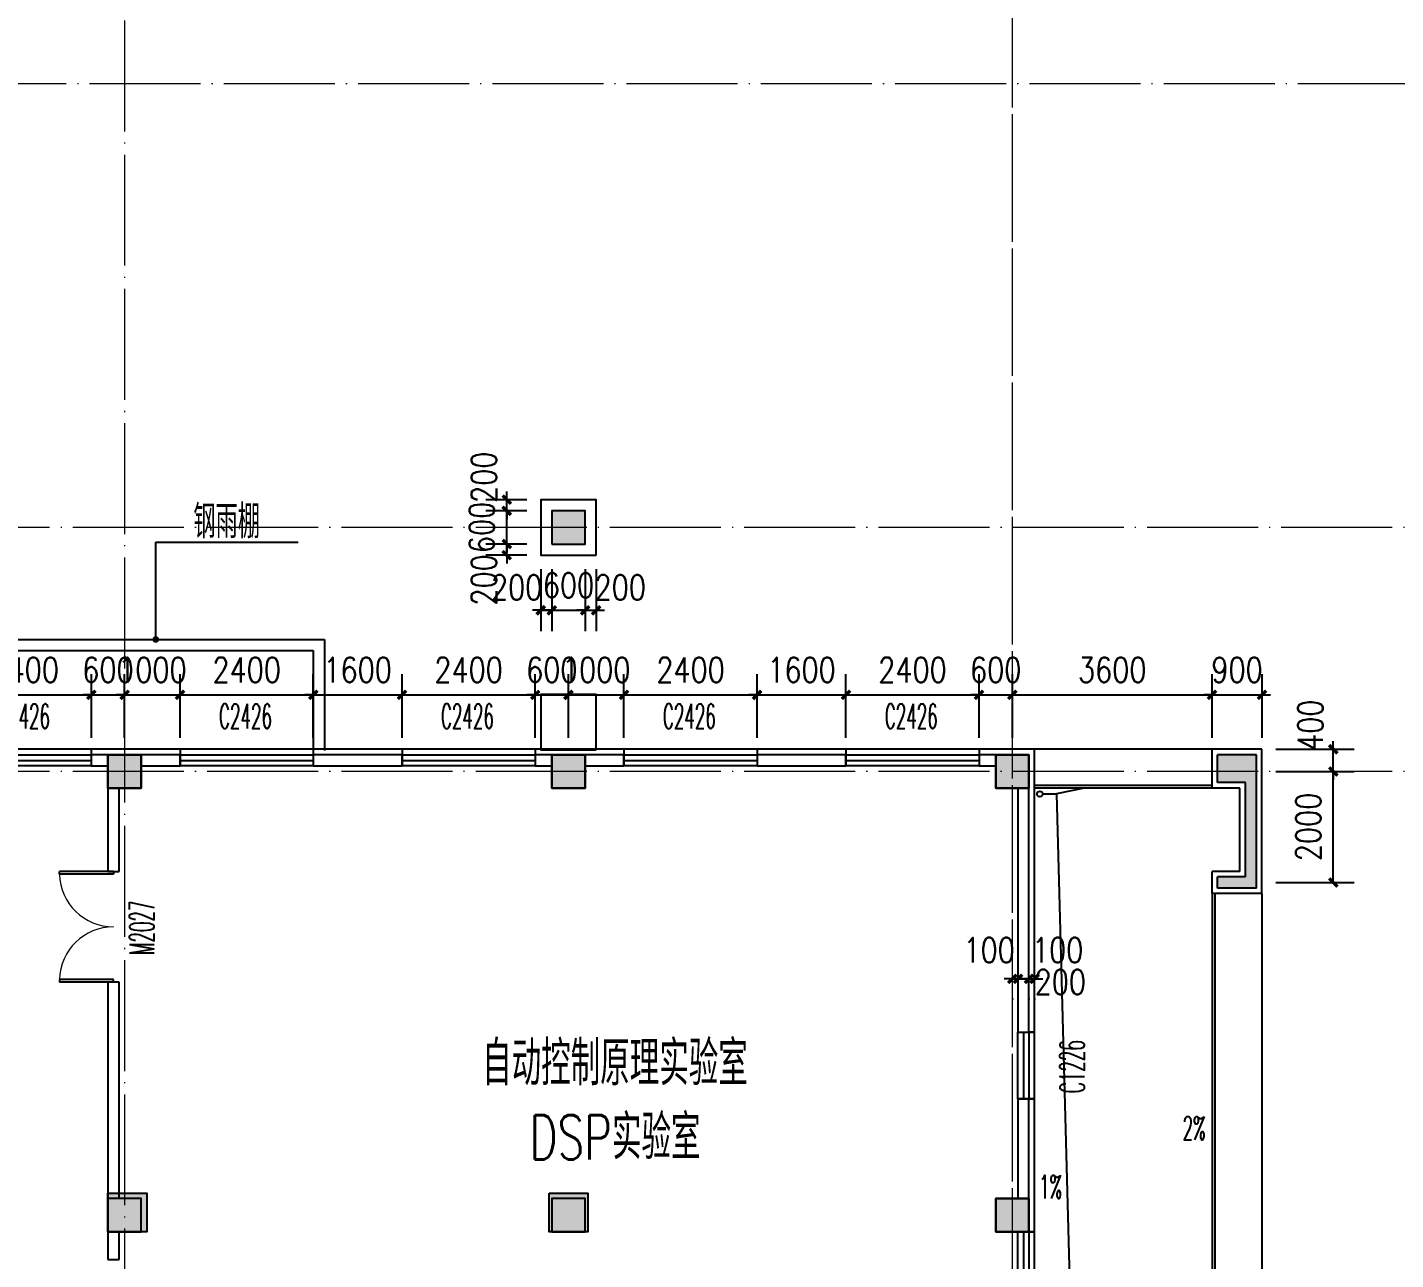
# Model space of a CAD drawing. Extents: x 1417642 to 3570900, y 124798 to 1191112.
# Drawn here: x 1523226 to 1547887, y 533571 to 555787 of the extents above; entities that cross this region are included whole.
import ezdxf

# ---------------------------------------------------------------- set-up
doc = ezdxf.new("R2010")
doc.units = 0
doc.header["$LTSCALE"] = 1000
doc.header["$MEASUREMENT"] = 0
doc.linetypes.add('DOTE', pattern=[2.42, 2, -0.2, 0.02, -0.2])
doc.layers.get('0').update_dxf_attribs({"linetype": 'CONTINUOUS'})
doc.layers.get('Defpoints').update_dxf_attribs({"linetype": 'CONTINUOUS'})
for name, color, linetype in [('colu', 2, 'CONTINUOUS'), ('COLUMN', 9, 'CONTINUOUS'), ('DIM_LEAD', 3, 'CONTINUOUS'), ('DIM_SYMB', 3, 'CONTINUOUS'), ('DOTE', 1, 'DOTE'), ('PUB_DIM', 3, 'CONTINUOUS'), ('PUB_HATCH', 8, 'CONTINUOUS'), ('PUB_TEXT', 40, 'CONTINUOUS'), ('STAIR', 2, 'CONTINUOUS'), ('SURFACE', 6, 'CONTINUOUS'), ('tiaozheng', 20, 'CONTINUOUS'), ('WALL', 4, 'CONTINUOUS'), ('WINDOW', 2, 'CONTINUOUS'), ('WINDOW_TEXT', 7, 'CONTINUOUS'), ('填充', 252, 'CONTINUOUS'), ('柱填充 @ 1', 8, 'CONTINUOUS'), ('立面造型', 40, 'CONTINUOUS')]:
    doc.layers.add(name, color=color, linetype=linetype)
doc.styles.add('_TCH_DIM', font='ROMANS', dxfattribs={"width": 0.7, "bigfont": 'Z'})
doc.styles.add('_TCH_WINDOW', font='ROMANS.shx', dxfattribs={"width": 0.7, "height": 400, "bigfont": 'Z.shx'})
doc.styles.add('DIM_FONT', font='SIMPLEX.shx', dxfattribs={"width": 0.8})
doc.styles.add('Z', font='ROMANS', dxfattribs={"width": 0.7, "bigfont": 'Z'})
doc.dimstyles.new('DIMN150', dxfattribs={"dimscale": 1.5, "dimtxt": 300, "dimasz": 100, "dimexe": 250, "dimexo": 300, "dimgap": 150, "dimtad": 1, "dimdec": 0, "dimzin": 0, "dimdsep": 46, "dimtxsty": 'DIM_FONT', "dimblk": 'ARCHTICK', "dimcen": 0.09, "dimdle": 1.5, "dimclrt": 7, "dimazin": 2, "dimtfac": 1, "dimtdec": 0, "dimtix": 1, "dimtmove": 2, "dimatfit": 3, "dimldrblk": 'ARCHTICK', "dimfxl": 1, "dimtolj": 1, "dimtzin": 0, "dimarcsym": 0})

# ---------------------------------------------------------------- blocks, each defined once
blk = doc.blocks.new('5873')
at = {"layer": '柱填充 @ 1', "ltscale": 1000}
for points in [[(1588828, 714085), (1589428, 714085), (1589428, 713485), (1588828, 713485)], [(1596828, 714085), (1597428, 714085), (1597428, 713485), (1596828, 713485)], [(1604828, 714085), (1605428, 714085), (1605428, 713485), (1604828, 713485)], [(1588828, 706185), (1589528, 706185), (1589528, 705485), (1588828, 705485)], [(1596778, 706185), (1597478, 706185), (1597478, 705485), (1596778, 705485)], [(1604828, 706085), (1605428, 706085), (1605428, 705485), (1604828, 705485)]]:
    blk.add_hatch(color=256, dxfattribs=at).paths.add_polyline_path(points)
at = {"layer": 'colu', "ltscale": 1000}
for points in [[(1588828, 714085), (1589428, 714085), (1589428, 713485), (1588828, 713485)], [(1596828, 714085), (1597428, 714085), (1597428, 713485), (1596828, 713485)], [(1604828, 714085), (1605428, 714085), (1605428, 713485), (1604828, 713485)], [(1588828, 706185), (1589528, 706185), (1589528, 705485), (1588828, 705485)], [(1596778, 706185), (1597478, 706185), (1597478, 705485), (1596778, 705485)], [(1604828, 706085), (1605428, 706085), (1605428, 705485), (1604828, 705485)]]:
    blk.add_lwpolyline(points, close=True, dxfattribs=at)
blk = doc.blocks.new('_ArchTick')
at = {"color": 0, "linetype": 'ByBlock', "const_width": 0.4}
blk.add_lwpolyline([(-0.5, -0.5), (0.5, 0.5)], dxfattribs=at)
blk = doc.blocks.new('*D2344')
at = {"layer": 'Defpoints', "color": 0}
for p in [(1540979, 538729), (1541079, 538729), (1541079, 538634)]:
    blk.add_point(p, dxfattribs=at)
at = {"layer": 'PUB_DIM', "color": 0, "lineweight": -2}
for p, q in [((1540979, 538634), (1540829, 538634)), ((1540979, 538634), (1541079, 538634)), ((1541079, 538634), (1541229, 538634)), ((1540979, 538279), (1540979, 538259)), ((1541079, 538279), (1541079, 538259))]:
    blk.add_line(p, q, dxfattribs=at)
at = {"layer": 'PUB_DIM', "color": 0, "lineweight": -2, "xscale": 150, "yscale": 150, "zscale": 150}
blk.add_blockref('_ArchTick', (1540979, 538634), dxfattribs=at)
at = {"layer": 'PUB_DIM', "color": 0, "lineweight": -2, "xscale": 150, "yscale": 150, "zscale": 150, "rotation": 180}
blk.add_blockref('_ArchTick', (1541079, 538634), dxfattribs=at)
at = {"layer": 'PUB_DIM', "color": 7, "insert": (1540561, 539152), "char_height": 450, "attachment_point": 5, "style": 'DIM_FONT'}
blk.add_mtext('\\A1;100', dxfattribs=at)
blk = doc.blocks.new('*D2345')
at = {"layer": 'Defpoints', "color": 0}
for p in [(1541079, 538729), (1541279, 538729), (1541279, 538634)]:
    blk.add_point(p, dxfattribs=at)
at = {"layer": 'PUB_DIM', "color": 0, "lineweight": -2}
for p, q in [((1541079, 538634), (1540929, 538634)), ((1541079, 538634), (1541279, 538634)), ((1541279, 538634), (1541429, 538634)), ((1541079, 538279), (1541079, 538259)), ((1541279, 538279), (1541279, 538259))]:
    blk.add_line(p, q, dxfattribs=at)
at = {"layer": 'PUB_DIM', "color": 0, "lineweight": -2, "xscale": 150, "yscale": 150, "zscale": 150}
blk.add_blockref('_ArchTick', (1541079, 538634), dxfattribs=at)
at = {"layer": 'PUB_DIM', "color": 0, "lineweight": -2, "xscale": 150, "yscale": 150, "zscale": 150, "rotation": 180}
blk.add_blockref('_ArchTick', (1541279, 538634), dxfattribs=at)
at = {"layer": 'PUB_DIM', "color": 7, "insert": (1541844, 538576), "char_height": 450, "attachment_point": 5, "style": 'DIM_FONT'}
blk.add_mtext('\\A1;200', dxfattribs=at)
blk = doc.blocks.new('*D2346')
at = {"layer": 'Defpoints', "color": 0}
for p in [(1541279, 538729), (1541379, 538729), (1541379, 538634)]:
    blk.add_point(p, dxfattribs=at)
at = {"layer": 'PUB_DIM', "color": 0, "lineweight": -2}
for p, q in [((1541279, 538634), (1541129, 538634)), ((1541279, 538634), (1541379, 538634)), ((1541379, 538634), (1541529, 538634)), ((1541279, 538279), (1541279, 538259)), ((1541379, 538279), (1541379, 538259))]:
    blk.add_line(p, q, dxfattribs=at)
at = {"layer": 'PUB_DIM', "color": 0, "lineweight": -2, "xscale": 150, "yscale": 150, "zscale": 150}
blk.add_blockref('_ArchTick', (1541279, 538634), dxfattribs=at)
at = {"layer": 'PUB_DIM', "color": 0, "lineweight": -2, "xscale": 150, "yscale": 150, "zscale": 150, "rotation": 180}
blk.add_blockref('_ArchTick', (1541379, 538634), dxfattribs=at)
at = {"layer": 'PUB_DIM', "color": 7, "insert": (1541796, 539152), "char_height": 450, "attachment_point": 5, "style": 'DIM_FONT'}
blk.add_mtext('\\A1;100', dxfattribs=at)
blk = doc.blocks.new('*D2545')
at = {"layer": 'Defpoints', "color": 0}
for p in [(1533279, 546471), (1533479, 546471), (1533479, 545278)]:
    blk.add_point(p, dxfattribs=at)
at = {"layer": 'PUB_DIM', "color": 0, "lineweight": -2}
for p, q in [((1533279, 546021), (1533279, 544903)), ((1533479, 546021), (1533479, 544903)), ((1533279, 545278), (1533129, 545278)), ((1533279, 545278), (1533479, 545278)), ((1533479, 545278), (1533629, 545278))]:
    blk.add_line(p, q, dxfattribs=at)
at = {"layer": 'PUB_DIM', "color": 0, "lineweight": -2, "xscale": 150, "yscale": 150, "zscale": 150}
blk.add_blockref('_ArchTick', (1533279, 545278), dxfattribs=at)
at = {"layer": 'PUB_DIM', "color": 0, "lineweight": -2, "xscale": 150, "yscale": 150, "zscale": 150, "rotation": 180}
blk.add_blockref('_ArchTick', (1533479, 545278), dxfattribs=at)
at = {"layer": 'PUB_DIM', "color": 7, "insert": (1533912, 545690), "char_height": 450, "attachment_point": 5, "style": 'DIM_FONT'}
blk.add_mtext('\\A1;200', dxfattribs=at)
blk = doc.blocks.new('*D2546')
at = {"layer": 'Defpoints', "color": 0}
for p in [(1532679, 546471), (1533279, 546471), (1533279, 545278)]:
    blk.add_point(p, dxfattribs=at)
at = {"layer": 'PUB_DIM', "color": 0, "lineweight": -2}
for p, q in [((1532679, 546021), (1532679, 544903)), ((1533279, 546021), (1533279, 544903)), ((1532679, 545278), (1532529, 545278)), ((1532679, 545278), (1533279, 545278)), ((1533279, 545278), (1533429, 545278))]:
    blk.add_line(p, q, dxfattribs=at)
at = {"layer": 'PUB_DIM', "color": 0, "lineweight": -2, "xscale": 150, "yscale": 150, "zscale": 150}
blk.add_blockref('_ArchTick', (1532679, 545278), dxfattribs=at)
at = {"layer": 'PUB_DIM', "color": 0, "lineweight": -2, "xscale": 150, "yscale": 150, "zscale": 150, "rotation": 180}
blk.add_blockref('_ArchTick', (1533279, 545278), dxfattribs=at)
at = {"layer": 'PUB_DIM', "color": 7, "insert": (1532979, 545728), "char_height": 450, "attachment_point": 5, "style": 'DIM_FONT'}
blk.add_mtext('\\A1;600', dxfattribs=at)
blk = doc.blocks.new('*D2547')
at = {"layer": 'Defpoints', "color": 0}
for p in [(1532479, 546471), (1532679, 546471), (1532679, 545278)]:
    blk.add_point(p, dxfattribs=at)
at = {"layer": 'PUB_DIM', "color": 0, "lineweight": -2}
for p, q in [((1532479, 546021), (1532479, 544903)), ((1532679, 546021), (1532679, 544903)), ((1532479, 545278), (1532329, 545278)), ((1532479, 545278), (1532679, 545278)), ((1532679, 545278), (1532829, 545278))]:
    blk.add_line(p, q, dxfattribs=at)
at = {"layer": 'PUB_DIM', "color": 0, "lineweight": -2, "xscale": 150, "yscale": 150, "zscale": 150}
blk.add_blockref('_ArchTick', (1532479, 545278), dxfattribs=at)
at = {"layer": 'PUB_DIM', "color": 0, "lineweight": -2, "xscale": 150, "yscale": 150, "zscale": 150, "rotation": 180}
blk.add_blockref('_ArchTick', (1532679, 545278), dxfattribs=at)
at = {"layer": 'PUB_DIM', "color": 7, "insert": (1532045, 545690), "char_height": 450, "attachment_point": 5, "style": 'DIM_FONT'}
blk.add_mtext('\\A1;200', dxfattribs=at)
blk = doc.blocks.new('*D2548')
at = {"layer": 'Defpoints', "color": 0}
for p in [(1531867, 547271), (1532679, 547271), (1532679, 547071)]:
    blk.add_point(p, dxfattribs=at)
at = {"layer": 'PUB_DIM', "color": 0, "lineweight": -2}
for p, q in [((1532229, 547271), (1531492, 547271)), ((1531867, 547271), (1531867, 547421)), ((1531867, 547071), (1531867, 547271)), ((1532229, 547071), (1531492, 547071)), ((1531867, 547071), (1531867, 546921))]:
    blk.add_line(p, q, dxfattribs=at)
at = {"layer": 'PUB_DIM', "color": 0, "lineweight": -2, "xscale": 150, "yscale": 150, "zscale": 150}
for p, rotation in [((1531867, 547271), 270), ((1531867, 547071), 90)]:
    blk.add_blockref('_ArchTick', p, dxfattribs=dict(at, rotation=rotation))
at = {"layer": 'PUB_DIM', "color": 7, "insert": (1531454, 547676), "char_height": 450, "attachment_point": 5, "rotation": 90, "style": 'DIM_FONT'}
blk.add_mtext('\\A1;200', dxfattribs=at)
blk = doc.blocks.new('*D2549')
at = {"layer": 'Defpoints', "color": 0}
for p in [(1531867, 547071), (1532679, 547071), (1532679, 546471)]:
    blk.add_point(p, dxfattribs=at)
at = {"layer": 'PUB_DIM', "color": 0, "lineweight": -2}
for p, q in [((1532229, 547071), (1531492, 547071)), ((1531867, 547071), (1531867, 547221)), ((1531867, 546471), (1531867, 547071)), ((1532229, 546471), (1531492, 546471)), ((1531867, 546471), (1531867, 546321))]:
    blk.add_line(p, q, dxfattribs=at)
at = {"layer": 'PUB_DIM', "color": 0, "lineweight": -2, "xscale": 150, "yscale": 150, "zscale": 150}
for p, rotation in [((1531867, 547071), 270), ((1531867, 546471), 90)]:
    blk.add_blockref('_ArchTick', p, dxfattribs=dict(at, rotation=rotation))
at = {"layer": 'PUB_DIM', "color": 7, "insert": (1531417, 546771), "char_height": 450, "attachment_point": 5, "rotation": 90, "style": 'DIM_FONT'}
blk.add_mtext('\\A1;600', dxfattribs=at)
blk = doc.blocks.new('*D2550')
at = {"layer": 'Defpoints', "color": 0}
for p in [(1531867, 546471), (1532679, 546471), (1532679, 546271)]:
    blk.add_point(p, dxfattribs=at)
at = {"layer": 'PUB_DIM', "color": 0, "lineweight": -2}
for p, q in [((1531867, 546471), (1531867, 546621)), ((1532229, 546471), (1531492, 546471)), ((1532229, 546271), (1531492, 546271)), ((1531867, 546271), (1531867, 546471)), ((1531867, 546271), (1531867, 546121))]:
    blk.add_line(p, q, dxfattribs=at)
at = {"layer": 'PUB_DIM', "color": 0, "lineweight": -2, "xscale": 150, "yscale": 150, "zscale": 150}
for p, rotation in [((1531867, 546471), 270), ((1531867, 546271), 90)]:
    blk.add_blockref('_ArchTick', p, dxfattribs=dict(at, rotation=rotation))
at = {"layer": 'PUB_DIM', "color": 7, "insert": (1531454, 545825), "char_height": 450, "attachment_point": 5, "rotation": 90, "style": 'DIM_FONT'}
blk.add_mtext('\\A1;200', dxfattribs=at)
blk = doc.blocks.new('*D3066')
at = {"layer": 'Defpoints', "color": 0}
for p in [(1545279, 542771), (1546764, 542771), (1545279, 542371)]:
    blk.add_point(p, dxfattribs=at)
at = {"layer": 'PUB_DIM', "color": 0, "lineweight": -2}
for p, q in [((1546764, 542771), (1546764, 542921)), ((1545729, 542771), (1547139, 542771)), ((1546764, 542371), (1546764, 542771)), ((1545729, 542371), (1547139, 542371)), ((1546764, 542371), (1546764, 542221))]:
    blk.add_line(p, q, dxfattribs=at)
at = {"layer": 'PUB_DIM', "color": 0, "lineweight": -2, "xscale": 150, "yscale": 150, "zscale": 150}
for p, rotation in [((1546764, 542771), 270), ((1546764, 542371), 90)]:
    blk.add_blockref('_ArchTick', p, dxfattribs=dict(at, rotation=rotation))
at = {"layer": 'PUB_DIM', "color": 7, "insert": (1546352, 543204), "char_height": 450, "attachment_point": 5, "rotation": 90, "style": 'DIM_FONT'}
blk.add_mtext('\\A1;400', dxfattribs=at)
blk = doc.blocks.new('*D3067')
at = {"layer": 'Defpoints', "color": 0}
for p in [(1545279, 542371), (1546764, 542371), (1545279, 540371)]:
    blk.add_point(p, dxfattribs=at)
at = {"layer": 'PUB_DIM', "color": 0, "lineweight": -2}
for p, q in [((1545729, 542371), (1547139, 542371)), ((1546764, 540369), (1546764, 542373)), ((1545729, 540371), (1547139, 540371))]:
    blk.add_line(p, q, dxfattribs=at)
at = {"layer": 'PUB_DIM', "color": 0, "lineweight": -2, "xscale": 150, "yscale": 150, "zscale": 150}
for p, rotation in [((1546764, 542371), 90), ((1546764, 540371), 270)]:
    blk.add_blockref('_ArchTick', p, dxfattribs=dict(at, rotation=rotation))
at = {"layer": 'PUB_DIM', "color": 7, "insert": (1546314, 541371), "char_height": 450, "attachment_point": 5, "rotation": 90, "style": 'DIM_FONT'}
blk.add_mtext('\\A1;2000', dxfattribs=at)
blk = doc.blocks.new('*D3140')
at = {"layer": 'Defpoints', "color": 0}
for p in [(1545479, 543753), (1544579, 542527), (1545479, 542527)]:
    blk.add_point(p, dxfattribs=at)
at = {"layer": 'PUB_DIM', "color": 0, "lineweight": -2}
for p, q in [((1544579, 542977), (1544579, 544128)), ((1545479, 542977), (1545479, 544128)), ((1544579, 543753), (1544429, 543753)), ((1544579, 543753), (1545479, 543753)), ((1545479, 543753), (1545629, 543753))]:
    blk.add_line(p, q, dxfattribs=at)
at = {"layer": 'PUB_DIM', "color": 0, "lineweight": -2, "xscale": 150, "yscale": 150, "zscale": 150}
blk.add_blockref('_ArchTick', (1544579, 543753), dxfattribs=at)
at = {"layer": 'PUB_DIM', "color": 0, "lineweight": -2, "xscale": 150, "yscale": 150, "zscale": 150, "rotation": 180}
blk.add_blockref('_ArchTick', (1545479, 543753), dxfattribs=at)
at = {"layer": 'PUB_DIM', "color": 7, "insert": (1545029, 544203), "char_height": 450, "attachment_point": 5, "style": 'DIM_FONT'}
blk.add_mtext('\\A1;900', dxfattribs=at)
blk = doc.blocks.new('*D3141')
at = {"layer": 'Defpoints', "color": 0}
for p in [(1544579, 543753), (1540979, 542527), (1544579, 542527)]:
    blk.add_point(p, dxfattribs=at)
at = {"layer": 'PUB_DIM', "color": 0, "lineweight": -2}
for p, q in [((1540979, 542977), (1540979, 544128)), ((1544579, 542977), (1544579, 544128)), ((1540976, 543753), (1544581, 543753))]:
    blk.add_line(p, q, dxfattribs=at)
at = {"layer": 'PUB_DIM', "color": 0, "lineweight": -2, "xscale": 150, "yscale": 150, "zscale": 150, "rotation": 180}
blk.add_blockref('_ArchTick', (1540979, 543753), dxfattribs=at)
at = {"layer": 'PUB_DIM', "color": 0, "lineweight": -2, "xscale": 150, "yscale": 150, "zscale": 150}
blk.add_blockref('_ArchTick', (1544579, 543753), dxfattribs=at)
at = {"layer": 'PUB_DIM', "color": 7, "insert": (1542779, 544203), "char_height": 450, "attachment_point": 5, "style": 'DIM_FONT'}
blk.add_mtext('\\A1;3600', dxfattribs=at)
blk = doc.blocks.new('*D3142')
at = {"layer": 'Defpoints', "color": 0}
for p in [(1540979, 543753), (1540379, 542527), (1540979, 542527)]:
    blk.add_point(p, dxfattribs=at)
at = {"layer": 'PUB_DIM', "color": 0, "lineweight": -2}
for p, q in [((1540379, 542977), (1540379, 544128)), ((1540979, 542977), (1540979, 544128)), ((1540379, 543753), (1540229, 543753)), ((1540379, 543753), (1540979, 543753)), ((1540979, 543753), (1541129, 543753))]:
    blk.add_line(p, q, dxfattribs=at)
at = {"layer": 'PUB_DIM', "color": 0, "lineweight": -2, "xscale": 150, "yscale": 150, "zscale": 150}
blk.add_blockref('_ArchTick', (1540379, 543753), dxfattribs=at)
at = {"layer": 'PUB_DIM', "color": 0, "lineweight": -2, "xscale": 150, "yscale": 150, "zscale": 150, "rotation": 180}
blk.add_blockref('_ArchTick', (1540979, 543753), dxfattribs=at)
at = {"layer": 'PUB_DIM', "color": 7, "insert": (1540679, 544203), "char_height": 450, "attachment_point": 5, "style": 'DIM_FONT'}
blk.add_mtext('\\A1;600', dxfattribs=at)
blk = doc.blocks.new('*D3143')
at = {"layer": 'Defpoints', "color": 0}
for p in [(1540379, 543753), (1537979, 542527), (1540379, 542527)]:
    blk.add_point(p, dxfattribs=at)
at = {"layer": 'PUB_DIM', "color": 0, "lineweight": -2}
for p, q in [((1537979, 542977), (1537979, 544128)), ((1540379, 542977), (1540379, 544128)), ((1537976, 543753), (1540381, 543753))]:
    blk.add_line(p, q, dxfattribs=at)
at = {"layer": 'PUB_DIM', "color": 0, "lineweight": -2, "xscale": 150, "yscale": 150, "zscale": 150, "rotation": 180}
blk.add_blockref('_ArchTick', (1537979, 543753), dxfattribs=at)
at = {"layer": 'PUB_DIM', "color": 0, "lineweight": -2, "xscale": 150, "yscale": 150, "zscale": 150}
blk.add_blockref('_ArchTick', (1540379, 543753), dxfattribs=at)
at = {"layer": 'PUB_DIM', "color": 7, "insert": (1539179, 544203), "char_height": 450, "attachment_point": 5, "style": 'DIM_FONT'}
blk.add_mtext('\\A1;2400', dxfattribs=at)
blk = doc.blocks.new('*D3144')
at = {"layer": 'Defpoints', "color": 0}
for p in [(1537979, 543753), (1536379, 542527), (1537979, 542527)]:
    blk.add_point(p, dxfattribs=at)
at = {"layer": 'PUB_DIM', "color": 0, "lineweight": -2}
for p, q in [((1536379, 542977), (1536379, 544128)), ((1537979, 542977), (1537979, 544128)), ((1536379, 543753), (1536229, 543753)), ((1536379, 543753), (1537979, 543753)), ((1537979, 543753), (1538129, 543753))]:
    blk.add_line(p, q, dxfattribs=at)
at = {"layer": 'PUB_DIM', "color": 0, "lineweight": -2, "xscale": 150, "yscale": 150, "zscale": 150}
blk.add_blockref('_ArchTick', (1536379, 543753), dxfattribs=at)
at = {"layer": 'PUB_DIM', "color": 0, "lineweight": -2, "xscale": 150, "yscale": 150, "zscale": 150, "rotation": 180}
blk.add_blockref('_ArchTick', (1537979, 543753), dxfattribs=at)
at = {"layer": 'PUB_DIM', "color": 7, "insert": (1537179, 544203), "char_height": 450, "attachment_point": 5, "style": 'DIM_FONT'}
blk.add_mtext('\\A1;1600', dxfattribs=at)
blk = doc.blocks.new('*D3145')
at = {"layer": 'Defpoints', "color": 0}
for p in [(1536379, 543753), (1533979, 542527), (1536379, 542527)]:
    blk.add_point(p, dxfattribs=at)
at = {"layer": 'PUB_DIM', "color": 0, "lineweight": -2}
for p, q in [((1533979, 542977), (1533979, 544128)), ((1536379, 542977), (1536379, 544128)), ((1533976, 543753), (1536381, 543753))]:
    blk.add_line(p, q, dxfattribs=at)
at = {"layer": 'PUB_DIM', "color": 0, "lineweight": -2, "xscale": 150, "yscale": 150, "zscale": 150, "rotation": 180}
blk.add_blockref('_ArchTick', (1533979, 543753), dxfattribs=at)
at = {"layer": 'PUB_DIM', "color": 0, "lineweight": -2, "xscale": 150, "yscale": 150, "zscale": 150}
blk.add_blockref('_ArchTick', (1536379, 543753), dxfattribs=at)
at = {"layer": 'PUB_DIM', "color": 7, "insert": (1535179, 544203), "char_height": 450, "attachment_point": 5, "style": 'DIM_FONT'}
blk.add_mtext('\\A1;2400', dxfattribs=at)
blk = doc.blocks.new('*D3146')
at = {"layer": 'Defpoints', "color": 0}
for p in [(1533979, 543753), (1532979, 542527), (1533979, 542527)]:
    blk.add_point(p, dxfattribs=at)
at = {"layer": 'PUB_DIM', "color": 0, "lineweight": -2}
for p, q in [((1532979, 542977), (1532979, 544128)), ((1533979, 542977), (1533979, 544128)), ((1532979, 543753), (1532829, 543753)), ((1532979, 543753), (1533979, 543753)), ((1533979, 543753), (1534129, 543753))]:
    blk.add_line(p, q, dxfattribs=at)
at = {"layer": 'PUB_DIM', "color": 0, "lineweight": -2, "xscale": 150, "yscale": 150, "zscale": 150}
blk.add_blockref('_ArchTick', (1532979, 543753), dxfattribs=at)
at = {"layer": 'PUB_DIM', "color": 0, "lineweight": -2, "xscale": 150, "yscale": 150, "zscale": 150, "rotation": 180}
blk.add_blockref('_ArchTick', (1533979, 543753), dxfattribs=at)
at = {"layer": 'PUB_DIM', "color": 7, "insert": (1533479, 544203), "char_height": 450, "attachment_point": 5, "style": 'DIM_FONT'}
blk.add_mtext('\\A1;1000', dxfattribs=at)
blk = doc.blocks.new('*D3147')
at = {"layer": 'Defpoints', "color": 0}
for p in [(1532979, 543753), (1532379, 542527), (1532979, 542527)]:
    blk.add_point(p, dxfattribs=at)
at = {"layer": 'PUB_DIM', "color": 0, "lineweight": -2}
for p, q in [((1532379, 542977), (1532379, 544128)), ((1532979, 542977), (1532979, 544128)), ((1532379, 543753), (1532229, 543753)), ((1532379, 543753), (1532979, 543753)), ((1532979, 543753), (1533129, 543753))]:
    blk.add_line(p, q, dxfattribs=at)
at = {"layer": 'PUB_DIM', "color": 0, "lineweight": -2, "xscale": 150, "yscale": 150, "zscale": 150}
blk.add_blockref('_ArchTick', (1532379, 543753), dxfattribs=at)
at = {"layer": 'PUB_DIM', "color": 0, "lineweight": -2, "xscale": 150, "yscale": 150, "zscale": 150, "rotation": 180}
blk.add_blockref('_ArchTick', (1532979, 543753), dxfattribs=at)
at = {"layer": 'PUB_DIM', "color": 7, "insert": (1532679, 544203), "char_height": 450, "attachment_point": 5, "style": 'DIM_FONT'}
blk.add_mtext('\\A1;600', dxfattribs=at)
blk = doc.blocks.new('*D3148')
at = {"layer": 'Defpoints', "color": 0}
for p in [(1532379, 543753), (1529979, 542527), (1532379, 542527)]:
    blk.add_point(p, dxfattribs=at)
at = {"layer": 'PUB_DIM', "color": 0, "lineweight": -2}
for p, q in [((1529979, 542977), (1529979, 544128)), ((1532379, 542977), (1532379, 544128)), ((1529976, 543753), (1532381, 543753))]:
    blk.add_line(p, q, dxfattribs=at)
at = {"layer": 'PUB_DIM', "color": 0, "lineweight": -2, "xscale": 150, "yscale": 150, "zscale": 150, "rotation": 180}
blk.add_blockref('_ArchTick', (1529979, 543753), dxfattribs=at)
at = {"layer": 'PUB_DIM', "color": 0, "lineweight": -2, "xscale": 150, "yscale": 150, "zscale": 150}
blk.add_blockref('_ArchTick', (1532379, 543753), dxfattribs=at)
at = {"layer": 'PUB_DIM', "color": 7, "insert": (1531179, 544203), "char_height": 450, "attachment_point": 5, "style": 'DIM_FONT'}
blk.add_mtext('\\A1;2400', dxfattribs=at)
blk = doc.blocks.new('*D3149')
at = {"layer": 'Defpoints', "color": 0}
for p in [(1529979, 543753), (1528379, 542527), (1529979, 542527)]:
    blk.add_point(p, dxfattribs=at)
at = {"layer": 'PUB_DIM', "color": 0, "lineweight": -2}
for p, q in [((1528379, 542977), (1528379, 544128)), ((1529979, 542977), (1529979, 544128)), ((1528379, 543753), (1528229, 543753)), ((1528379, 543753), (1529979, 543753)), ((1529979, 543753), (1530129, 543753))]:
    blk.add_line(p, q, dxfattribs=at)
at = {"layer": 'PUB_DIM', "color": 0, "lineweight": -2, "xscale": 150, "yscale": 150, "zscale": 150}
blk.add_blockref('_ArchTick', (1528379, 543753), dxfattribs=at)
at = {"layer": 'PUB_DIM', "color": 0, "lineweight": -2, "xscale": 150, "yscale": 150, "zscale": 150, "rotation": 180}
blk.add_blockref('_ArchTick', (1529979, 543753), dxfattribs=at)
at = {"layer": 'PUB_DIM', "color": 7, "insert": (1529179, 544203), "char_height": 450, "attachment_point": 5, "style": 'DIM_FONT'}
blk.add_mtext('\\A1;1600', dxfattribs=at)
blk = doc.blocks.new('*D3150')
at = {"layer": 'Defpoints', "color": 0}
for p in [(1528379, 543753), (1525979, 542527), (1528379, 542527)]:
    blk.add_point(p, dxfattribs=at)
at = {"layer": 'PUB_DIM', "color": 0, "lineweight": -2}
for p, q in [((1525979, 542977), (1525979, 544128)), ((1528379, 542977), (1528379, 544128)), ((1525976, 543753), (1528381, 543753))]:
    blk.add_line(p, q, dxfattribs=at)
at = {"layer": 'PUB_DIM', "color": 0, "lineweight": -2, "xscale": 150, "yscale": 150, "zscale": 150, "rotation": 180}
blk.add_blockref('_ArchTick', (1525979, 543753), dxfattribs=at)
at = {"layer": 'PUB_DIM', "color": 0, "lineweight": -2, "xscale": 150, "yscale": 150, "zscale": 150}
blk.add_blockref('_ArchTick', (1528379, 543753), dxfattribs=at)
at = {"layer": 'PUB_DIM', "color": 7, "insert": (1527179, 544203), "char_height": 450, "attachment_point": 5, "style": 'DIM_FONT'}
blk.add_mtext('\\A1;2400', dxfattribs=at)
blk = doc.blocks.new('*D3151')
at = {"layer": 'Defpoints', "color": 0}
for p in [(1525979, 543753), (1524979, 542527), (1525979, 542527)]:
    blk.add_point(p, dxfattribs=at)
at = {"layer": 'PUB_DIM', "color": 0, "lineweight": -2}
for p, q in [((1524979, 542977), (1524979, 544128)), ((1525979, 542977), (1525979, 544128)), ((1524979, 543753), (1524829, 543753)), ((1524979, 543753), (1525979, 543753)), ((1525979, 543753), (1526129, 543753))]:
    blk.add_line(p, q, dxfattribs=at)
at = {"layer": 'PUB_DIM', "color": 0, "lineweight": -2, "xscale": 150, "yscale": 150, "zscale": 150}
blk.add_blockref('_ArchTick', (1524979, 543753), dxfattribs=at)
at = {"layer": 'PUB_DIM', "color": 0, "lineweight": -2, "xscale": 150, "yscale": 150, "zscale": 150, "rotation": 180}
blk.add_blockref('_ArchTick', (1525979, 543753), dxfattribs=at)
at = {"layer": 'PUB_DIM', "color": 7, "insert": (1525479, 544203), "char_height": 450, "attachment_point": 5, "style": 'DIM_FONT'}
blk.add_mtext('\\A1;1000', dxfattribs=at)
blk = doc.blocks.new('*D3152')
at = {"layer": 'Defpoints', "color": 0}
for p in [(1524979, 543753), (1524379, 542527), (1524979, 542527)]:
    blk.add_point(p, dxfattribs=at)
at = {"layer": 'PUB_DIM', "color": 0, "lineweight": -2}
for p, q in [((1524379, 542977), (1524379, 544128)), ((1524979, 542977), (1524979, 544128)), ((1524379, 543753), (1524229, 543753)), ((1524379, 543753), (1524979, 543753)), ((1524979, 543753), (1525129, 543753))]:
    blk.add_line(p, q, dxfattribs=at)
at = {"layer": 'PUB_DIM', "color": 0, "lineweight": -2, "xscale": 150, "yscale": 150, "zscale": 150}
blk.add_blockref('_ArchTick', (1524379, 543753), dxfattribs=at)
at = {"layer": 'PUB_DIM', "color": 0, "lineweight": -2, "xscale": 150, "yscale": 150, "zscale": 150, "rotation": 180}
blk.add_blockref('_ArchTick', (1524979, 543753), dxfattribs=at)
at = {"layer": 'PUB_DIM', "color": 7, "insert": (1524679, 544203), "char_height": 450, "attachment_point": 5, "style": 'DIM_FONT'}
blk.add_mtext('\\A1;600', dxfattribs=at)
blk = doc.blocks.new('*D3153')
at = {"layer": 'Defpoints', "color": 0}
for p in [(1524379, 543753), (1521979, 542527), (1524379, 542527)]:
    blk.add_point(p, dxfattribs=at)
at = {"layer": 'PUB_DIM', "color": 0, "lineweight": -2}
for p, q in [((1521979, 542977), (1521979, 544128)), ((1524379, 542977), (1524379, 544128)), ((1521976, 543753), (1524381, 543753))]:
    blk.add_line(p, q, dxfattribs=at)
at = {"layer": 'PUB_DIM', "color": 0, "lineweight": -2, "xscale": 150, "yscale": 150, "zscale": 150, "rotation": 180}
blk.add_blockref('_ArchTick', (1521979, 543753), dxfattribs=at)
at = {"layer": 'PUB_DIM', "color": 0, "lineweight": -2, "xscale": 150, "yscale": 150, "zscale": 150}
blk.add_blockref('_ArchTick', (1524379, 543753), dxfattribs=at)
at = {"layer": 'PUB_DIM', "color": 7, "insert": (1523179, 544203), "char_height": 450, "attachment_point": 5, "style": 'DIM_FONT'}
blk.add_mtext('\\A1;2400', dxfattribs=at)
blk = doc.blocks.new('_FZH')
blk.add_lwpolyline([(-0.5, -0.5), (0.5, -0.5), (0.5, 0.5), (-0.5, 0.5)], close=True)
at = {"layer": 'PUB_HATCH'}
blk.add_solid([(-0.5, -0.5), (0.5, -0.5), (-0.5, 0.5), (0.5, 0.5)], dxfattribs=at)
blk = doc.blocks.new('$TCHSYS$WIN2D')
for p, q in [((-0.5, 0.5), (0.5, 0.5)), ((-0.5, 0.5), (-0.5, -0.5)), ((0.5, 0.5), (0.5, -0.5)), ((0.5, 0.1667), (-0.5, 0.1667)), ((0.5, -0.1667), (-0.5, -0.1667)), ((-0.5, -0.5), (0.5, -0.5))]:
    blk.add_line(p, q)
blk = doc.blocks.new('$DorLib2D$00000002')
for p, q in [((-0.5, 0), (-0.5, 0.4875)), ((-0.475, 0.4875), (-0.5, 0.4875)), ((-0.475, 0), (-0.475, 0.4875)), ((0.475, 0), (0.475, 0.4875)), ((0.475, 0.4875), (0.5, 0.4875)), ((0.5, 0), (0.5, 0.4875)), ((-0.5, 0), (-0.475, 0)), ((0.5, 0), (0.475, 0))]:
    blk.add_line(p, q)
at = {"lineweight": 13}
for centre, start, end in [((-0.4875, 0), 0, 88.53072), ((0.4875, 0), 91.46928, 180)]:
    blk.add_arc(centre, 0.4875, start, end, dxfattribs=at)

msp = doc.modelspace()

# ---------------------------------------------------------------- hatches: boundary and pattern name
at = {"layer": 'PUB_HATCH'}
for points in [[(1545178.7, 542170.9), (1545378.7, 542670.9), (1544678.7, 542670.9), (1544678.7, 542170.9)], [(1545178.7, 540470.9), (1545378.7, 540270.9), (1545378.7, 542670.9), (1545178.7, 542170.9)], [(1545378.7, 540270.9), (1545178.7, 540470.9), (1544678.7, 540470.9), (1544678.7, 540270.9)]]:
    msp.add_hatch(color=256, dxfattribs=at).paths.add_polyline_path(points)

# ---------------------------------------------------------------- linework, layer by layer
at = {"layer": 'DIM_LEAD', "color": 2}
for p, q in [((1525540.7, 544751), (1525540.7, 546505)), ((1525540.7, 546505), (1528106, 546505))]:
    msp.add_line(p, q, dxfattribs=at)
at = {"layer": 'DIM_LEAD', "color": 2, "const_width": 60}
msp.add_lwpolyline([(1525540.7, 544721, 1), (1525540.7, 544781, 1)], format="xyb", close=True, dxfattribs=at)
at = {"layer": 'DIM_SYMB'}
for points in [[(1541646.1, 535245.7, 0, 0, 0), (1541646.1, 536066.8, 120, 0, 0), (1541646.1, 536516.8, 0, 0, 0)], [(1543896.9, 535943.5, 0, 0, 0), (1543221.4, 535943.5, 120, 0, 0), (1542771.4, 535943.5, 0, 0, 0)]]:
    msp.add_lwpolyline(points, format="xyseb", dxfattribs=at)
at = {"layer": 'DOTE', "lineweight": 0, "elevation": 0}
for points in [[(1540978.7, 626822.2), (1540978.7, 515570.4)], [(1540978.7, 626522.2), (1540978.7, 515570.4)], [(1524978.7, 599470.9), (1524978.7, 515570.4)], [(1596527.1, 554770.9), (1501378.7, 554770.9)], [(1596227.1, 546770.9), (1501378.7, 546770.9)], [(1596227.1, 542370.9), (1431752.3, 542370.9)]]:
    msp.add_lwpolyline(points, dxfattribs=at)
at = {"layer": 'STAIR'}
for p, q in [((1542274, 542070.9, 0), (1541774, 541966.7)), ((1541524, 541966.7), (1541774, 541966.7)), ((1541774, 541966.7), (1542024, 532703.4))]:
    msp.add_line(p, q, dxfattribs=at)
msp.add_circle((1541474, 541966.7), 50, dxfattribs=at)
at = {"layer": 'SURFACE'}
for p, q in [((1524378.7, 542770.9), (1524378.7, 542670.9)), ((1524978.7, 542770.9), (1524378.7, 542770.9)), ((1525978.7, 542770.9), (1524978.7, 542770.9)), ((1525978.7, 542770.9), (1525978.7, 542670.9)), ((1528378.7, 542770.9), (1528378.7, 542670.9)), ((1529978.7, 542770.9), (1528378.7, 542770.9)), ((1529978.7, 542770.9), (1529978.7, 542670.9)), ((1532378.7, 542770.9), (1532378.7, 542670.9)), ((1532978.7, 542770.9), (1532378.7, 542770.9)), ((1533978.7, 542770.9), (1532978.7, 542770.9)), ((1533978.7, 542770.9), (1533978.7, 542670.9)), ((1536378.7, 542770.9), (1536378.7, 542670.9)), ((1537978.7, 542770.9), (1536378.7, 542770.9)), ((1537978.7, 542770.9), (1537978.7, 542670.9)), ((1540378.7, 542770.9), (1540378.7, 542670.9)), ((1541378.7, 542770.9), (1540378.7, 542770.9)), ((1541378.7, 537670.9), (1541378.7, 542770.9)), ((1544578.7, 542070.9, 0), (1544578.7, 542770.9, 0)), ((1544678.7, 542770.9), (1544578.7, 542770.9, 0)), ((1545478.7, 542770.9), (1544678.7, 542770.9)), ((1545478.7, 540170.9), (1545478.7, 542770.9)), ((1544678.7, 542070.9), (1544578.7, 542070.9, 0)), ((1545078.7, 542070.9), (1544678.7, 542070.9)), ((1545078.7, 540570.9), (1545078.7, 542070.9)), ((1544578.7, 540170.9, 0), (1544578.7, 540570.9, 0)), ((1544678.7, 540570.9), (1544578.7, 540570.9, 0)), ((1545078.7, 540570.9), (1544678.7, 540570.9)), ((1544678.7, 540170.9), (1544578.7, 540170.9, 0)), ((1545478.7, 540170.9), (1544678.7, 540170.9)), ((1541378.7, 537670.9), (1541278.7, 537670.9)), ((1541378.7, 536470.9), (1541278.7, 536470.9)), ((1541378.7, 534370.9), (1541378.7, 536470.9)), ((1541378.7, 534070.9), (1541378.7, 534370.9)), ((1541378.7, 534070.9), (1541278.7, 534070.9))]:
    msp.add_line(p, q, dxfattribs=at)
at = {"layer": 'tiaozheng', "color": 2}
for p, q in [((1521678.7, 544751, 0), (1528578.7, 544751, 0)), ((1521878.7, 544551, 0), (1528378.7, 544551, 0)), ((1528378.7, 544551, 0), (1528378.7, 542751, 0)), ((1528578.7, 544751, 0), (1528578.7, 542751, 0))]:
    msp.add_line(p, q, dxfattribs=at)
at = {"layer": 'WALL'}
for p, q in [((1524678.7, 542670.9), (1524378.7, 542670.9)), ((1524378.7, 542670.9), (1524378.7, 542470.9)), ((1525978.7, 542670.9), (1525278.7, 542670.9)), ((1525978.7, 542470.9), (1525978.7, 542670.9)), ((1529978.7, 542670.9), (1528378.7, 542670.9)), ((1528378.7, 542670.9), (1528378.7, 542470.9)), ((1529978.7, 542470.9), (1529978.7, 542670.9)), ((1532678.7, 542670.9), (1532378.7, 542670.9)), ((1532378.7, 542670.9), (1532378.7, 542470.9)), ((1533978.7, 542670.9), (1533278.7, 542670.9)), ((1533978.7, 542470.9), (1533978.7, 542670.9)), ((1537978.7, 542670.9), (1536378.7, 542670.9)), ((1536378.7, 542670.9), (1536378.7, 542470.9)), ((1537978.7, 542470.9), (1537978.7, 542670.9)), ((1540678.7, 542670.9), (1540378.7, 542670.9)), ((1540378.7, 542670.9), (1540378.7, 542470.9)), ((1545378.7, 542670.9), (1544678.7, 542670.9)), ((1544678.7, 542170.9), (1544678.7, 542670.9)), ((1545378.7, 540270.9), (1545378.7, 542670.9)), ((1524378.7, 542470.9), (1524678.7, 542470.9)), ((1525278.7, 542470.9), (1525978.7, 542470.9)), ((1528378.7, 542470.9), (1529978.7, 542470.9)), ((1532378.7, 542470.9), (1532678.7, 542470.9)), ((1533278.7, 542470.9), (1533978.7, 542470.9)), ((1536378.7, 542470.9), (1537978.7, 542470.9)), ((1540378.7, 542470.9), (1540678.7, 542470.9)), ((1524678.7, 542070.9), (1524678.7, 540570.9)), ((1524878.7, 540570.9), (1524878.7, 542070.9)), ((1541078.7, 542070.9), (1541078.7, 537670.9)), ((1541278.7, 537670.9), (1541278.7, 542070.9)), ((1545178.7, 542170.9), (1544678.7, 542170.9)), ((1545178.7, 540470.9), (1545178.7, 542170.9)), ((1524678.7, 540570.9), (1524878.7, 540570.9)), ((1545178.7, 540470.9), (1544678.7, 540470.9)), ((1544678.7, 540270.9), (1544678.7, 540470.9)), ((1545378.7, 540270.9), (1544678.7, 540270.9)), ((1524878.7, 538570.9), (1524678.7, 538570.9)), ((1524678.7, 538570.9), (1524678.7, 534670.9)), ((1524878.7, 534670.9), (1524878.7, 538570.9)), ((1541078.7, 537670.9), (1541278.7, 537670.9)), ((1541278.7, 536470.9), (1541078.7, 536470.9)), ((1541078.7, 536470.9), (1541078.7, 534670.9)), ((1541278.7, 534670.9), (1541278.7, 536470.9)), ((1524678.7, 534070.9), (1524678.7, 533570.9)), ((1524878.7, 533570.9), (1524878.7, 534070.9)), ((1524678.7, 533570.9), (1524878.7, 533570.9))]:
    msp.add_line(p, q, dxfattribs=at)
at = {"layer": '立面造型'}
for p, q in [((1544578.7, 542770.9, 0), (1541378.7, 542770.9, 0)), ((1544578.7, 542120.9, 0), (1541378.7, 542120.9, 0)), ((1544578.7, 542070.9, 0), (1541378.7, 542070.9, 0)), ((1544578.7, 540170.9, 0), (1544578.7, 523370.9, 0)), ((1544628.7, 540170.9, 0), (1544628.7, 523370.9, 0)), ((1545478.7, 540170.9, 0), (1545478.7, 523370.9, 0))]:
    msp.add_line(p, q, dxfattribs=at)
at = {"layer": '立面造型', "elevation": 0}
for points in [[(1533478.7, 546271), (1533478.7, 547271), (1532478.7, 547271), (1532478.7, 546271)], [(1533478.7, 542760.8), (1533478.7, 543760.8), (1532478.6, 543760.8), (1532478.6, 542760.8)]]:
    msp.add_lwpolyline(points, close=True, dxfattribs=at)

# ---------------------------------------------------------------- block references
at = {"layer": 'COLUMN', "lineweight": 0, "xscale": 600, "yscale": 600, "zscale": 600}
for p in [(1532978.7, 546771, 0), (1524978.7, 542370.9, 0), (1532978.7, 542370.9, 0), (1540978.7, 542370.9, 0), (1524978.7, 534370.9, 0), (1532978.7, 534370.9, 0), (1540978.7, 534370.9, 0)]:
    msp.add_blockref('_FZH', p, dxfattribs=at)
at = {"layer": 'tiaozheng'}
msp.add_blockref('5873', (-64148.9, -171414.5, 0), dxfattribs=at)
at = {"layer": 'WINDOW', "color": 2}
ref = msp.add_blockref('$TCHSYS$WIN2D', (1523178.7, 542620.9), dxfattribs=dict(at, xscale=2400, yscale=-300, zscale=2400, rotation=180))
ref.add_attrib('A', 'C2426', (1522679.9, 543143.5), dxfattribs={"layer": 'WINDOW_TEXT', "color": 2, "height": 446.25, "style": '_TCH_WINDOW', "width": 0.494118})
ref = msp.add_blockref('$TCHSYS$WIN2D', (1527178.7, 542620.9), dxfattribs=dict(at, xscale=2400, yscale=-300, zscale=2400, rotation=180))
ref.add_attrib('A', 'C2426', (1526679.9, 543143.5), dxfattribs={"layer": 'WINDOW_TEXT', "color": 2, "height": 446.25, "style": '_TCH_WINDOW', "width": 0.494118})
ref = msp.add_blockref('$TCHSYS$WIN2D', (1531178.7, 542620.9), dxfattribs=dict(at, xscale=2400, yscale=-300, zscale=2400, rotation=180))
ref.add_attrib('A', 'C2426', (1530679.9, 543143.5), dxfattribs={"layer": 'WINDOW_TEXT', "color": 2, "height": 446.25, "style": '_TCH_WINDOW', "width": 0.494118})
ref = msp.add_blockref('$TCHSYS$WIN2D', (1535178.7, 542620.9), dxfattribs=dict(at, xscale=2400, yscale=-300, zscale=2400, rotation=180))
ref.add_attrib('A', 'C2426', (1534679.9, 543143.5), dxfattribs={"layer": 'WINDOW_TEXT', "color": 2, "height": 446.25, "style": '_TCH_WINDOW', "width": 0.494118})
ref = msp.add_blockref('$TCHSYS$WIN2D', (1539178.7, 542620.9), dxfattribs=dict(at, xscale=2400, yscale=-300, zscale=2400, rotation=180))
ref.add_attrib('A', 'C2426', (1538679.9, 543143.5), dxfattribs={"layer": 'WINDOW_TEXT', "color": 2, "height": 446.25, "style": '_TCH_WINDOW', "width": 0.494118})
at = {"layer": 'WINDOW', "lineweight": 0}
ref = msp.add_blockref('$DorLib2D$00000002', (1524778.7, 539570.9), dxfattribs=dict(at, xscale=2000, yscale=2000, zscale=2000, rotation=90))
ref.add_attrib('A', 'M2027', (1525514.3, 539061.6), dxfattribs={"layer": 'WINDOW_TEXT', "lineweight": 0, "height": 446.25, "rotation": 90, "style": '_TCH_WINDOW', "width": 0.494118})
at = {"layer": 'WINDOW', "color": 2}
ref = msp.add_blockref('$TCHSYS$WIN2D', (1541228.7, 537070.9), dxfattribs=dict(at, xscale=1200, yscale=300, zscale=1200, rotation=90))
ref.add_attrib('A', 'C1226', (1542281.6, 536572.1), dxfattribs={"layer": 'WINDOW_TEXT', "color": 2, "height": 446.25, "rotation": 90, "style": '_TCH_WINDOW', "width": 0.494118})
ref = msp.add_blockref('$TCHSYS$WIN2D', (1541228.7, 532570.9), dxfattribs=dict(at, xscale=3000, yscale=300, zscale=3000, rotation=90))
ref.add_attrib('A', 'C3033', (1542150.6, 532072.1), dxfattribs={"layer": 'WINDOW_TEXT', "color": 2, "height": 446.25, "rotation": 90, "style": '_TCH_WINDOW', "width": 0.494118})

# ---------------------------------------------------------------- texts
at = {"layer": 'PUB_TEXT'}
for s, height, style, width, p in [('钢雨棚', 600, 'Z', 0.7, (1526220.2, 546576.7)), ('2%%%', 420, '_TCH_DIM', 0.525, (1544047.1, 535733.5)), ('1%%%', 420, '_TCH_DIM', 0.525, (1541462.4, 534675.6))]:
    msp.add_text(s, height=height, dxfattribs=dict(at, style=style, width=width)).set_placement(p)
at = {"layer": '填充', "insert": (1533817, 537511.9), "char_height": 800, "width": 7831.609, "attachment_point": 2, "style": '_TCH_WINDOW'}
msp.add_mtext('自动控制原理实验室\\PDSP实验室', dxfattribs=at)

# ---------------------------------------------------------------- dimensions: what is measured, and where the dimension line sits
at = {"layer": 'PUB_DIM'}
for base, p1, p2, angle, picture, middle in [((1531866.8, 547271), (1532678.7, 547071), (1532678.7, 547271), 90, '*D2548', (1531454.3, 547675.8)), ((1531866.8, 546471), (1532678.7, 546271), (1532678.7, 546471), 90, '*D2550', (1531454.3, 545824.5)), ((1532678.7, 545277.7), (1532478.7, 546471), (1532678.7, 546471), 0, '*D2547', (1532045.2, 545690.2)), ((1533478.7, 545277.7), (1533278.7, 546471), (1533478.7, 546471), 0, '*D2545', (1533912.2, 545690.2)), ((1546764.3, 542770.9), (1545278.7, 542370.9), (1545278.7, 542770.9), 90, '*D3066', (1546351.8, 543204.4)), ((1541078.7, 538634.3), (1540978.7, 538728.9), (1541078.7, 538728.9), 0, '*D2344', (1540560.9, 539151.8)), ((1541378.7, 538634.3), (1541278.7, 538728.9), (1541378.7, 538728.9), 0, '*D2346', (1541796.4, 539151.8)), ((1541278.7, 538634.3), (1541078.7, 538728.9), (1541278.7, 538728.9), 0, '*D2345', (1541843.6, 538576.5))]:
    dim = msp.add_linear_dim(base=base, p1=p1, p2=p2, angle=angle, dimstyle='DIMN150', dxfattribs=at)
    dim.commit()
    dim.dimension.update_dxf_attribs({"geometry": picture, "text_midpoint": middle, "dimtype": 129})
for p1, p2, distance, picture, middle in [((1532678.7, 546471), (1532678.7, 547071), 811.8, '*D2549', (1531416.8, 546771)), ((1532678.7, 546471), (1533278.7, 546471), -1193.3, '*D2546', (1532978.7, 545727.7)), ((1521978.7, 542527.2), (1524378.7, 542527.2), 1226.2, '*D3153', (1523178.7, 544203.4)), ((1524378.7, 542527.2), (1524978.7, 542527.2), 1226.2, '*D3152', (1524678.7, 544203.4)), ((1524978.7, 542527.2), (1525978.7, 542527.2), 1226.2, '*D3151', (1525478.7, 544203.4)), ((1525978.7, 542527.2), (1528378.7, 542527.2), 1226.2, '*D3150', (1527178.7, 544203.4)), ((1528378.7, 542527.2), (1529978.7, 542527.2), 1226.2, '*D3149', (1529178.7, 544203.4)), ((1529978.7, 542527.2), (1532378.7, 542527.2), 1226.2, '*D3148', (1531178.7, 544203.4)), ((1532378.7, 542527.2), (1532978.7, 542527.2), 1226.2, '*D3147', (1532678.7, 544203.4)), ((1532978.7, 542527.2), (1533978.7, 542527.2), 1226.2, '*D3146', (1533478.7, 544203.4)), ((1533978.7, 542527.2), (1536378.7, 542527.2), 1226.2, '*D3145', (1535178.7, 544203.4)), ((1536378.7, 542527.2), (1537978.7, 542527.2), 1226.2, '*D3144', (1537178.7, 544203.4)), ((1537978.7, 542527.2), (1540378.7, 542527.2), 1226.2, '*D3143', (1539178.7, 544203.4)), ((1540378.7, 542527.2), (1540978.7, 542527.2), 1226.2, '*D3142', (1540678.7, 544203.4)), ((1540978.7, 542527.2), (1544578.7, 542527.2), 1226.2, '*D3141', (1542778.7, 544203.4)), ((1544578.7, 542527.2), (1545478.7, 542527.2), 1226.2, '*D3140', (1545028.7, 544203.4)), ((1545278.7, 540370.9), (1545278.7, 542370.9), -1485.7, '*D3067', (1546314.3, 541370.9))]:
    dim = msp.add_aligned_dim(p1=p1, p2=p2, distance=distance, dimstyle='DIMN150', dxfattribs=at)
    dim.commit()
    dim.dimension.update_dxf_attribs({"geometry": picture, "text_midpoint": middle})

doc.saveas('drawing.dxf')
